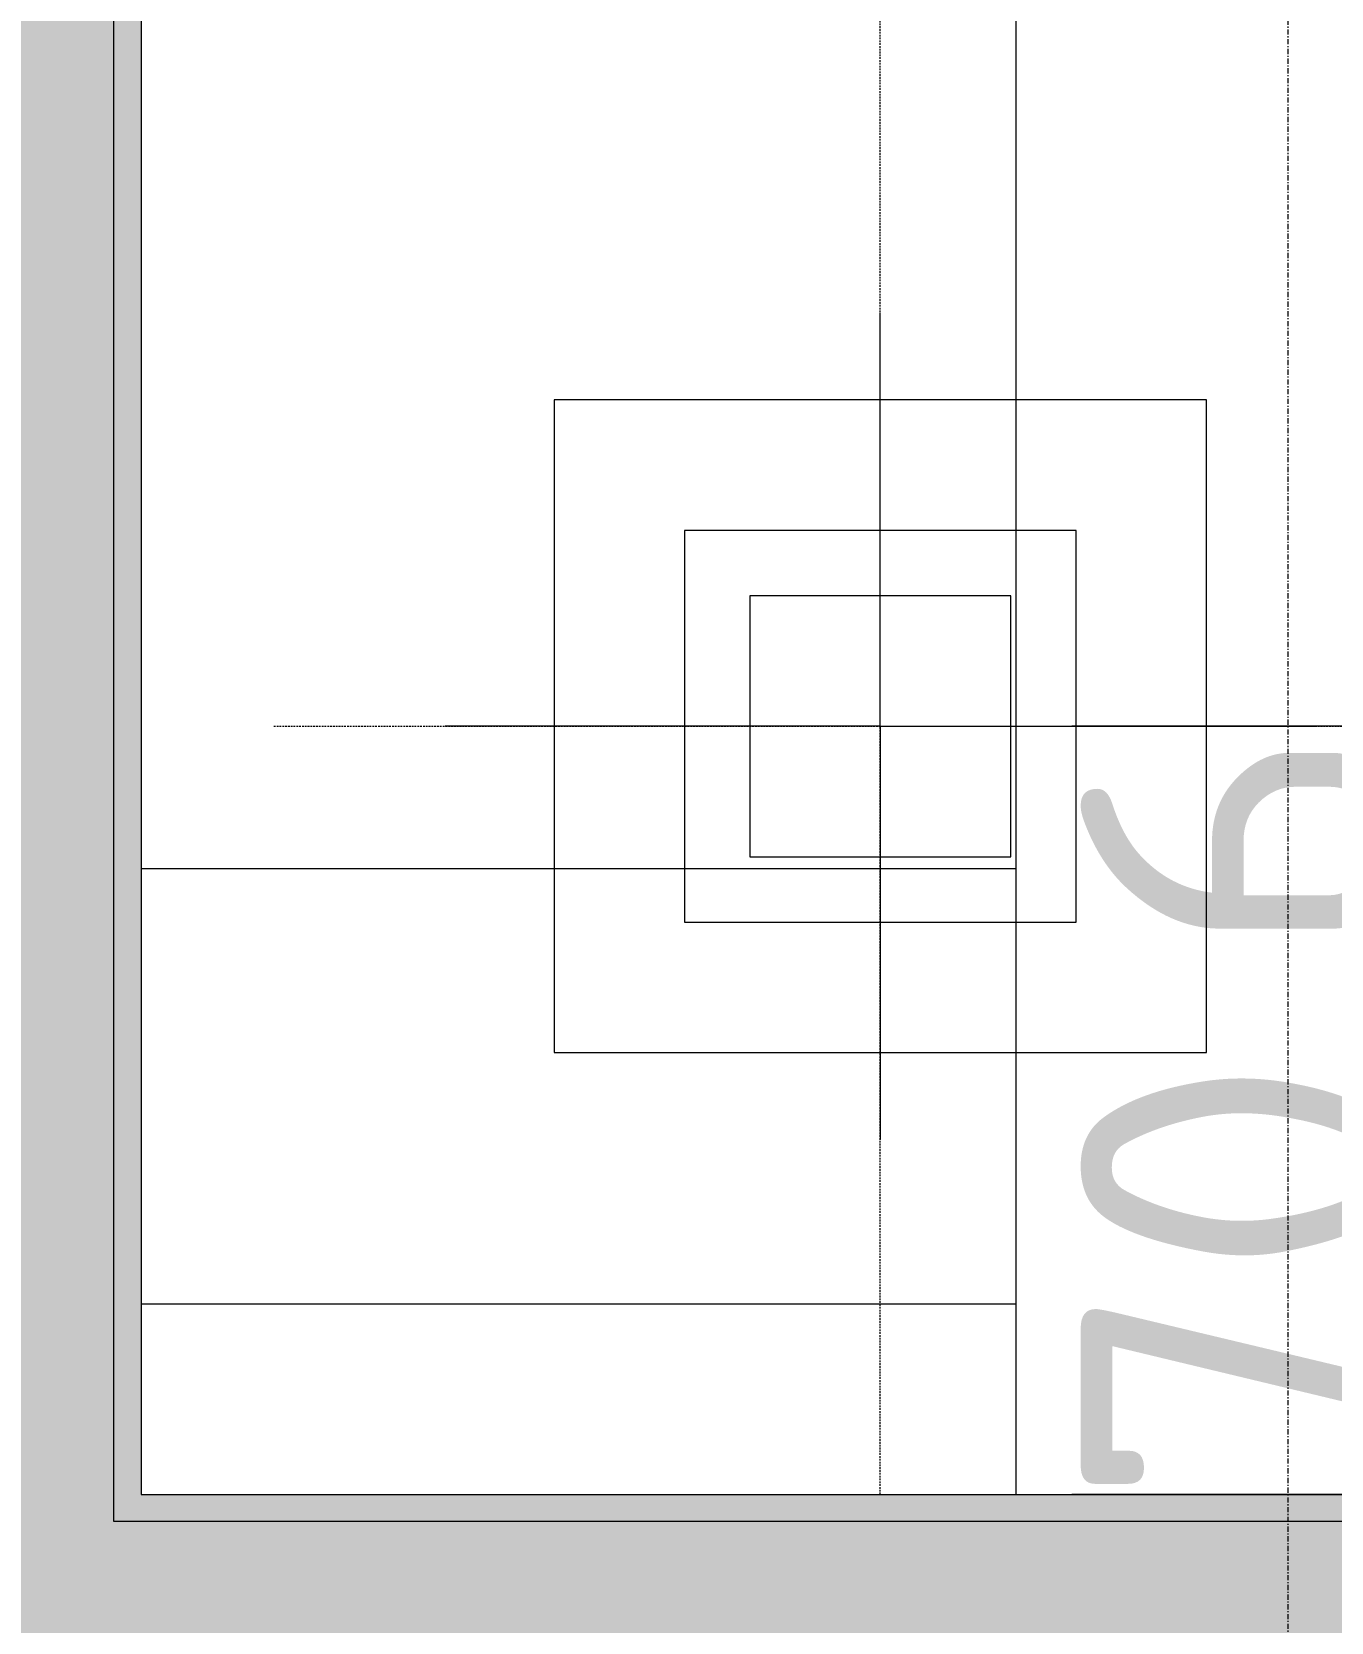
# Model space of a CAD drawing. Header units: centimetres. Extents: x -391356 to -382095, y -768 to 204275.
# Drawn here: x -385158 to -385038.5, y 201016.4 to 201162.6 of the extents above; entities that cross this region are included whole.
import ezdxf

# ---------------------------------------------------------------- set-up
doc = ezdxf.new("R2010")
doc.units = ezdxf.units.CM
doc.linetypes.add('虛線圓點 3_16_', pattern=[0.79375, 0.47625, -0.15875, 0, -0.15875])
doc.linetypes.add('隱藏 1_16_', pattern=[0.238125, 0.15875, -0.079375])
for name, color, linetype, lineweight in [('尺寸', 7, 'Continuous', 5), ('尺寸-100', 7, 'Continuous', 5), ('柱線-1', 7, '虛線圓點 3_16_', 5), ('線', 7, 'Continuous', 5), ('線-1', 7, '隱藏 1_16_', 5)]:
    doc.layers.add(name, color=color, linetype=linetype, lineweight=lineweight)
for name, color, linetype, lineweight, true_color in [('牆-1', 7, 'Continuous', 5, 0xe4e4e4), ('結構 _1_-1', 7, 'Continuous', 9, 0xaaaaaa), ('結構構架-1', 9, 'Continuous', 5, 0x808080)]:
    doc.layers.add(name, color=color, linetype=linetype, lineweight=lineweight, true_color=true_color)
doc.styles.add('ISOCPEUR_2', font='isocpeur.ttf', dxfattribs={"height": 30})
doc.dimstyles.new('一般標註', dxfattribs={"dimscale": 30.48, "dimtxt": 29.879435, "dimasz": 0.590551, "dimexe": 0.328084, "dimexo": 0.0625, "dimgap": 0, "dimtad": 1, "dimdec": 1, "dimrnd": 0.1, "dimdsep": 46, "dimtxsty": 'ISOCPEUR_2', "dimblk1": 'OBLIQUE', "dimblk2": 'OBLIQUE', "dimsah": 1, "dimcen": 0.09, "dimdle": 0.164042, "dimazin": 0, "dimtfac": 1, "dimtdec": 4, "dimtix": 1, "dimtmove": 0, "dimatfit": 3, "dimfxl": 1.312336, "dimfxlon": 1, "dimtvp": 1, "dimtolj": 1, "dimtzin": 0, "dimarcsym": 2})

# ---------------------------------------------------------------- blocks, each defined once
blk = doc.blocks.new('DIMBLOCK283-二層天花平面圖')
at = {"layer": '尺寸-100'}
for p, q in [((-385022.34, 201098.79), (-385031.34, 201107.79)), ((-385022.34, 201098.79), (-385062.34, 201098.79)), ((-385022.34, 201023.17), (-385022.34, 201098.79)), ((-385022.34, 201098.79), (-385013.34, 201089.79)), ((-385022.34, 201098.79), (-385012.34, 201098.79)), ((-385022.34, 201028.17), (-385031.34, 201037.17)), ((-385022.34, 201028.17), (-385062.34, 201028.17)), ((-385022.34, 201028.17), (-385013.34, 201019.17)), ((-385022.34, 201028.17), (-385012.34, 201028.17))]:
    blk.add_line(p, q, dxfattribs=at)
at = {"layer": '尺寸-100', "color": 0, "insert": (-385061.53, 201026.99), "char_height": 30, "width": 87.5697, "attachment_point": 1, "rotation": 90, "line_spacing_factor": 1.149209, "style": 'ISOCPEUR_2'}
blk.add_mtext('70.6', dxfattribs=at)
blk = doc.blocks.new('_Oblique')
at = {"color": 0, "linetype": 'ByBlock', "lineweight": -2}
blk.add_line((-0.5, -0.5), (0.5, 0.5), dxfattribs=at)
blk = doc.blocks.new('DIMBLOCK284-二層天花平面圖')
at = {"layer": '尺寸-100'}
for p, q in [((-385022.34, 201360.04), (-385031.34, 201369.04)), ((-385022.34, 201360.04), (-385062.34, 201360.04)), ((-385022.34, 201098.79), (-385022.34, 201360.04)), ((-385022.34, 201360.04), (-385013.34, 201351.04)), ((-385022.34, 201360.04), (-385012.34, 201360.04)), ((-385022.34, 201098.79), (-385031.34, 201107.79)), ((-385022.34, 201098.79), (-385062.34, 201098.79)), ((-385022.34, 201098.79), (-385013.34, 201089.79)), ((-385022.34, 201098.79), (-385012.34, 201098.79))]:
    blk.add_line(p, q, dxfattribs=at)
at = {"layer": '尺寸-100', "color": 0, "insert": (-385061.53, 201185.46), "char_height": 30, "width": 105.4974, "attachment_point": 1, "rotation": 90, "line_spacing_factor": 1.149209, "style": 'ISOCPEUR_2'}
blk.add_mtext('261.2', dxfattribs=at)

msp = doc.modelspace()

# ---------------------------------------------------------------- hatches: boundary and pattern name
at = {"layer": '牆-1'}
for points in [[(-385162.44, 201025.67), (-385150.44, 201025.67), (-385150.44, 201433.16), (-385162.44, 201433.16), (-385162.44, 201045.7)], [(-385147.94, 201025.67), (-385147.94, 201430.66), (-385150.44, 201430.66), (-385150.44, 201025.67)], [(-385018.79, 201025.67), (-385009.48, 201025.67), (-385009.48, 201028.17), (-385147.94, 201028.17), (-385147.94, 201025.67), (-385042.99, 201025.67)], [(-385987.48, 201013.67), (-385009.48, 201013.67), (-385009.58, 201025.67), (-385987.48, 201025.67)]]:
    msp.add_hatch(color=256, dxfattribs=at).paths.add_polyline_path(points)

# ---------------------------------------------------------------- linework, layer by layer
at = {"layer": '柱線-1'}
msp.add_line((-385042.48, 204074.69), (-385042.48, 200429.07), dxfattribs=at)
at = {"layer": '結構 _1_-1'}
for p, q in [((-385150.44, 201025.67), (-385150.44, 201433.16)), ((-385147.94, 201430.66), (-385147.94, 201028.17)), ((-385147.94, 201028.17), (-385011.98, 201028.17)), ((-385009.48, 201025.67), (-385150.44, 201025.67))]:
    msp.add_line(p, q, dxfattribs=at)
at = {"layer": '結構構架-1'}
for p, q in [((-385067.48, 201430.66), (-385067.48, 201028.17)), ((-385147.94, 201085.7), (-385067.48, 201085.7)), ((-385147.94, 201045.7), (-385067.48, 201045.7))]:
    msp.add_line(p, q, dxfattribs=at)
at = {"layer": '線'}
for p, q in [((-385079.96, 201098.79), (-385079.96, 201136.79)), ((-385109.96, 201128.79), (-385109.96, 201068.79)), ((-385049.96, 201128.79), (-385109.96, 201128.79)), ((-385049.96, 201068.79), (-385049.96, 201128.79)), ((-385097.96, 201116.79), (-385097.96, 201080.79)), ((-385061.96, 201116.79), (-385097.96, 201116.79)), ((-385061.96, 201080.79), (-385061.96, 201116.79)), ((-385091.96, 201110.79), (-385091.96, 201086.79)), ((-385067.96, 201110.79), (-385091.96, 201110.79)), ((-385067.96, 201086.79), (-385067.96, 201110.79)), ((-385079.96, 201098.79), (-385119.96, 201098.79)), ((-385079.96, 201098.79), (-385079.96, 201060.79)), ((-385079.96, 201098.79), (-385039.96, 201098.79)), ((-385091.96, 201086.79), (-385067.96, 201086.79)), ((-385097.96, 201080.79), (-385061.96, 201080.79)), ((-385109.96, 201068.79), (-385049.96, 201068.79))]:
    msp.add_line(p, q, dxfattribs=at)
at = {"layer": '線-1'}
for p, q in [((-385079.96, 201028.17), (-385079.96, 201430.66)), ((-385135.72, 201098.79), (-385025.72, 201098.79))]:
    msp.add_line(p, q, dxfattribs=at)

# ---------------------------------------------------------------- dimensions: what is measured, and where the dimension line sits
at = {"layer": '尺寸'}
for base, p1, p2, override, picture, middle in [((-385022.3391, 201360.0397), (-385062.3391, 201098.7921), (-385062.3391, 201360.0397), {"dimpost": '<>', "dimfxl": 261.247552}, 'DIMBLOCK284-二層天花平面圖', (-385037.3391, 201229.4159)), ((-385022.34, 201098.79), (-385062.34, 201028.17), (-385062.34, 201098.79), {"dimpost": '<>', "dimfxl": 70.623776}, 'DIMBLOCK283-二層天花平面圖', (-385037.34, 201063.48))]:
    dim = msp.add_linear_dim(base=base, p1=p1, p2=p2, angle=90, dimstyle='一般標註', override=override, dxfattribs=at)
    dim.commit()
    dim.dimension.update_dxf_attribs({"geometry": picture, "text_midpoint": middle})

doc.saveas('drawing.dxf')
